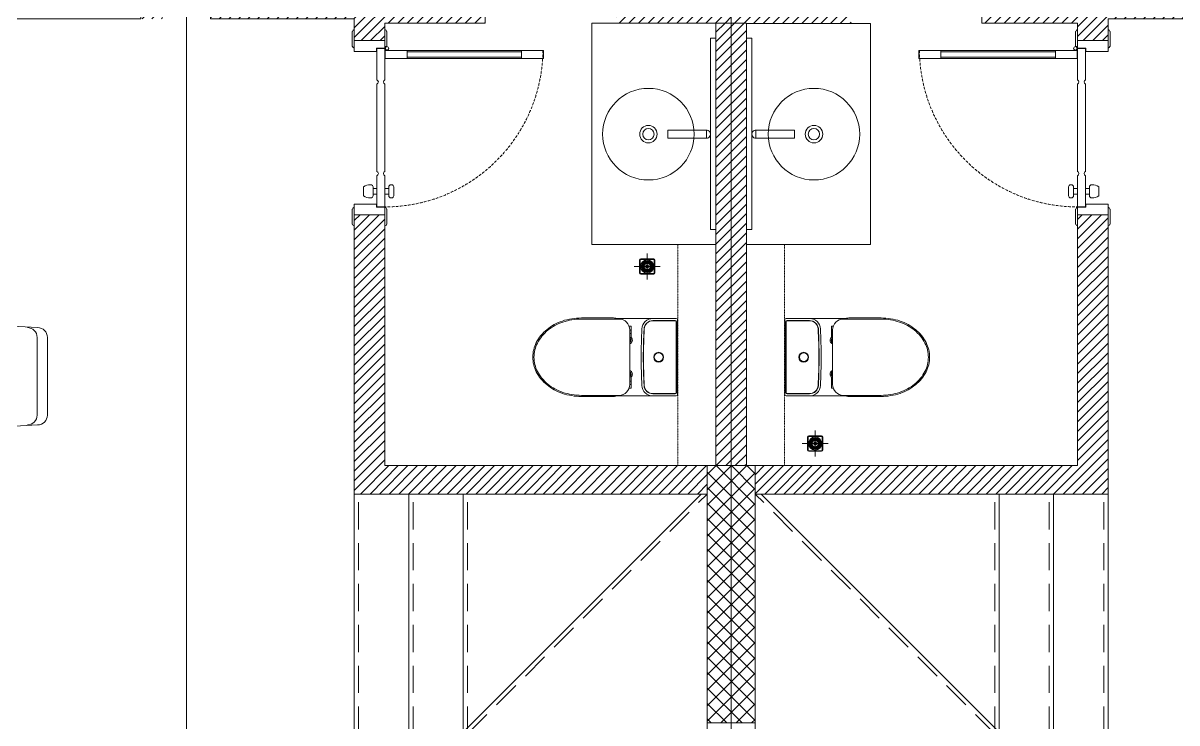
# Model space of a CAD drawing. Header units: millimetres. Extents: x 0 to 71617, y -15450 to 30894.
# Drawn here: x 25256 to 30553, y 23807 to 27017 of the extents above; entities that cross this region are included whole.
import ezdxf

# ---------------------------------------------------------------- set-up
doc = ezdxf.new("R2010")
doc.units = ezdxf.units.MM
for name, pattern in [('CENTER2', [1.125, 0.75, -0.125, 0.125, -0.125]), ('DASHED2', [0.375, 0.25, -0.125]), ('HIDDEN', [0.375, 0.25, -0.125]), ('HIDDEN2', [0.1875, 0.125, -0.0625])]:
    doc.linetypes.add(name, pattern=pattern)
for name, color, linetype, lineweight in [('axis', 40, 'CENTER2', 5), ('Brick Wall', 33, 'Continuous', 15), ('DIM2', 4, 'Continuous', 5), ('DOOR', 4, 'Continuous', 5), ('Floor Hatch', 149, 'Continuous', 5), ('Furniture', 36, 'Continuous', 5), ('Hatch', 8, 'Continuous', 5), ('LINE-DETAIL-SAKURA', 2, 'Continuous', 30), ('Sanitary', 141, 'Continuous', 5), ('Stairs', 7, 'Continuous', 15), ('Wall Brick', 5, 'Continuous', 15), ('Window', 133, 'Continuous', 5)]:
    doc.layers.add(name, color=color, linetype=linetype, lineweight=lineweight)
for name, color, linetype in [('FLOORTILE', 20, 'Continuous'), ('STAIR-097', 97, 'Continuous'), ('Wall', 7, 'Continuous'), ('WINDOW-PLAN-SWING', 8, 'Continuous')]:
    doc.layers.add(name, color=color, linetype=linetype)
pattern_1 = [(45, (-2110, -10510), (-22.097087, 22.097087), [])]

# ---------------------------------------------------------------- blocks, each defined once
blk = doc.blocks.new('A$C69C17493')
at = {"layer": 'Stairs', "ltscale": 0.001}
for points in [[(1.6, 0), (0, 0), (0, -2.35)], [(1.1283, -1.1), (0.0283, 0)], [(1.12, -1.1), (1.12, 0)], [(1.37, -1.1), (1.37, 0)], [(1.62, -1.1), (1.62, 0)], [(1.1, -1.08), (0, -1.08)], [(1.1, -2.1), (1.1, -1.1), (1.6, -1.1)], [(1.1, -1.33), (0, -1.33)], [(1.1, -1.58), (0, -1.58)], [(1.1, -1.83), (0, -1.83)], [(1.1, -2.08), (0, -2.08)]]:
    blk.add_lwpolyline(points, dxfattribs=at)
at = {"layer": 'Stairs', "linetype": 'HIDDEN2'}
for points in [[(1.1, -1.1), (0, 0)], [(1.1, -1.1), (1.1, 0)], [(1.35, -1.1), (1.35, 0)], [(1.6, -1.1), (1.6, 0)], [(1.1, -1.1), (0, -1.1)], [(1.1, -1.35), (0, -1.35)], [(1.1, -1.6), (0, -1.6)], [(1.1, -1.85), (0, -1.85)], [(1.1, -2.1), (0, -2.1)]]:
    blk.add_lwpolyline(points, dxfattribs=at)
at = {"layer": 'Stairs'}
for points in [[(1.6, 0), (1.62, 0)], [(1.6, -1.1), (1.62, -1.1)], [(1.1, -2.1), (0, -2.35)], [(1.1, -2.24), (0, -2.49)]]:
    blk.add_lwpolyline(points, dxfattribs=at)
at = {"layer": 'Stairs', "linetype": 'HIDDEN'}
for points in [[(2.35, -3.1), (1.1, -3.1), (1.1, -2.24)], [(1.1, -2.35), (0.616, -2.35)], [(0, -2.49), (0, -4.1), (2.35, -4.1)], [(1.1, -2.58), (0, -2.58)], [(1.1, -2.6), (0, -2.6)], [(1.1, -2.83), (0, -2.83)], [(1.1, -2.85), (0, -2.85)], [(1.1, -3.0731), (0, -4.0631)], [(1.1, -3.08), (0, -3.08)], [(1.1, -3.1), (0, -3.1)], [(1.1, -3.1), (0, -4.1)], [(1.08, -3.1), (1.08, -4.1)], [(1.1, -3.1), (1.1, -4.1)], [(1.33, -3.1), (1.33, -4.1)], [(1.35, -3.1), (1.35, -4.1)], [(1.58, -3.1), (1.58, -4.1)], [(1.6, -3.1), (1.6, -4.1)], [(1.83, -3.1), (1.83, -4.1)], [(1.85, -3.1), (1.85, -4.1)], [(2.08, -3.1), (2.08, -4.1)], [(2.1, -3.1), (2.1, -4.1)], [(2.33, -3.1), (2.33, -4.1)], [(2.35, -3.1), (2.35, -4.1)]]:
    blk.add_lwpolyline(points, dxfattribs=at)
at = {"layer": 'Stairs', "linetype": 'HIDDEN', "ltscale": 1000}
blk.add_lwpolyline([(1.1, -2.33), (0.704, -2.33)], dxfattribs=at)
blk = doc.blocks.new('GRIDLINE-GF')
at = {"layer": 'axis'}
for p, q in [((2800, -6362.2, -0.1), (2800, 12546.8)), ((5300, -6362.2, -0.1), (5300, 12546.8))]:
    blk.add_line(p, q, dxfattribs=at)
blk = doc.blocks.new('WD1')
at = {"layer": 'DOOR', "lineweight": -2, "ltscale": 50}
for points in [[(35, 140), (-50, 140, -0.414201), (-42, 148), (-42, 150), (27, 150), (27, 148, -0.414176)], [(850, 140), (765, 140, -0.414201), (773, 148), (773, 150), (842, 150), (842, 148, -0.414176)], [(671.3, 97.1), (711.7, 97.1, -0.185244), (721.7, 67.1), (721.7, 64.2, -0.414214), (711.7, 54.2), (671.3, 54.2, -0.414214), (661.3, 64.2), (661.3, 67.1, -0.185244)], [(671.3, 97.1), (711.7, 97.1, -0.185244), (721.7, 67.1), (721.7, 64.2, -0.414214), (711.7, 54.2), (671.3, 54.2, -0.414214), (661.3, 64.2), (661.3, 67.1, -0.185244)], [(27, 0), (-50, 0, 0.414201), (-42, -8), (-42, -10), (27, -10)], [(34.7, -2.1, 0.066611), (35, 0), (27, 0), (27, 0), (27, 0), (27, -8, 0.040249), (28.3, -7.9, -0.293982)], [(37, 36), (86, 36), (180, 36, 0.633815), (200, 36), (600, 36, 0.633815), (620, 36), (763, 36), (763, 0), (758, 0), (620, 0, 0.633815), (600, 0), (200, 0, 0.633815), (180, 0), (37, 0)], [(850, 0), (765, 0, 0.414201), (773, -8), (773, -10), (842, -10), (842, -8, 0.414176)], [(671.3, -41.1), (711.7, -41.1, 0.414214), (721.7, -31.1), (721.7, -28.2, 0.414214), (711.7, -18.2), (671.3, -18.2, 0.414214), (661.3, -28.2), (661.3, -31.1, 0.414214)], [(671.3, -41.1), (711.7, -41.1, 0.414214), (721.7, -31.1), (721.7, -28.2, 0.414214), (711.7, -18.2), (671.3, -18.2, 0.414214), (661.3, -28.2), (661.3, -31.1, 0.414214)]]:
    blk.add_lwpolyline(points, format="xyb", close=True, dxfattribs=at)
for points in [[(35, 0), (0, 0), (0, 140), (50, 140), (50, 38), (35, 38), (35, 0)], [(765, 0), (800, 0), (800, 140), (750, 140), (750, 38), (765, 38), (765, 0)], [(678.8, 36), (678.8, 54.2)], [(678.8, 36), (678.8, 54.2)], [(704.2, 36), (704.2, 54.2)], [(678.8, 0), (678.8, -18.2)], [(704.2, 0), (704.2, -18.2)], [(704.2, 0), (704.2, -18.2)]]:
    blk.add_lwpolyline(points, dxfattribs=at)
for points in [[(82, -102), (46, -102), (46, -2), (82, -2)], [(82, -628), (82, -102), (46, -102), (46, -628)], [(76.8, -628), (76.8, -102), (51.2, -102), (51.2, -628)], [(82, -628), (46, -628), (46, -728), (82, -728)]]:
    blk.add_lwpolyline(points, close=True, dxfattribs=at)
blk.add_circle((36, -10), 8, dxfattribs=at)
at = {"layer": 'DOOR', "linetype": 'DASHED2', "lineweight": -2, "ltscale": 50}
blk.add_arc((37, 0), 726, 270.7103, 0, dxfattribs=at)
blk = doc.blocks.new('nhyuhgf')
at = {"layer": 'Brick Wall'}
blk.add_lwpolyline([(0, 0.22), (-3.5, 0.22), (-3.5, 0.1), (0, 0.1)], close=True, dxfattribs=at)
at = {"layer": 'Wall'}
for points in [[(-3.6, 0.27), (-3.5, 0.27), (-3.5, 0.22), (-3.6, 0.22)], [(0, 0.27), (0.1, 0.27), (0.1, 0.22), (0, 0.22)]]:
    blk.add_lwpolyline(points, close=True, dxfattribs=at)
blk.add_lwpolyline([(0, 0.27), (-3.5, 0.27)], dxfattribs=at)
at = {"layer": 'Window'}
for points in [[(0, 0.22), (-3.5, 0.22), (-3.5, 0.12), (0, 0.12)], [(-3.45, 0.22), (-3.5, 0.22), (-3.5, 0.12), (-3.45, 0.12)], [(-0.05, 0.22), (0, 0.22), (0, 0.12), (-0.05, 0.12)], [(-2.59, 0.2), (-3.41, 0.2), (-3.41, 0.19), (-2.59, 0.19)], [(-0.91, 0.2), (-0.09, 0.2), (-0.09, 0.19), (-0.91, 0.19)], [(-1.79, 0.15), (-2.56, 0.15), (-2.56, 0.14), (-1.79, 0.14)], [(-1.71, 0.15), (-0.94, 0.15), (-0.94, 0.14), (-1.71, 0.14)]]:
    blk.add_lwpolyline(points, close=True, dxfattribs=at)
for points in [[(-3.4, 0.2), (-3.4, 0.22), (-3.45, 0.22), (-3.45, 0.17), (-3.4, 0.17), (-3.4, 0.19)], [(-2.6, 0.2), (-2.6, 0.22), (-3.4, 0.22), (-3.4, 0.2)], [(-2.6, 0.2), (-2.6, 0.22), (-2.55, 0.22), (-2.55, 0.17), (-2.6, 0.17), (-2.6, 0.19)], [(-0.9, 0.2), (-0.9, 0.22), (-0.95, 0.22), (-0.95, 0.17), (-0.9, 0.17), (-0.9, 0.19)], [(-0.9, 0.2), (-0.9, 0.22), (-0.1, 0.22), (-0.1, 0.2)], [(-0.1, 0.2), (-0.1, 0.22), (-0.05, 0.22), (-0.05, 0.17), (-0.1, 0.17), (-0.1, 0.19)], [(-3.4, 0.19), (-3.4, 0.17), (-2.6, 0.17), (-2.6, 0.19)], [(-2.55, 0.14), (-2.55, 0.12), (-2.6, 0.12), (-2.6, 0.17), (-2.55, 0.17), (-2.55, 0.15)], [(-2.55, 0.15), (-2.55, 0.17), (-1.8, 0.17), (-1.8, 0.15)], [(-1.8, 0.15), (-1.8, 0.17), (-1.75, 0.17), (-1.75, 0.12), (-1.8, 0.12), (-1.8, 0.14)], [(-1.7, 0.14), (-1.7, 0.12), (-1.75, 0.12), (-1.75, 0.17), (-1.7, 0.17), (-1.7, 0.15)], [(-1.7, 0.15), (-1.7, 0.17), (-0.95, 0.17), (-0.95, 0.15)], [(-0.95, 0.15), (-0.95, 0.17), (-0.9, 0.17), (-0.9, 0.12), (-0.95, 0.12), (-0.95, 0.14)], [(-0.1, 0.19), (-0.1, 0.17), (-0.9, 0.17), (-0.9, 0.19)], [(-1.8, 0.14), (-1.8, 0.12), (-2.55, 0.12), (-2.55, 0.14)], [(-0.95, 0.14), (-0.95, 0.12), (-1.7, 0.12), (-1.7, 0.14)]]:
    blk.add_lwpolyline(points, dxfattribs=at)
at = {"layer": 'WINDOW-PLAN-SWING', "lineweight": 9}
for points in [[(-2.0892, 0.0549), (-2.4892, 0.0549), (-2.4184, -0.0158)], [(-1.4108, 0.0549), (-1.0108, 0.0549), (-1.0816, -0.0158)]]:
    blk.add_lwpolyline(points, dxfattribs=at)
blk = doc.blocks.new('blk-C17027-TOP')
at = {"layer": 'Sanitary'}
for p, q in [((-0.1724, 0), (0, 0)), ((0.1724, 0), (0, 0)), ((-0.1774, -0.1127), (-0.1774, -0.005)), ((-0.1679, -0.1127), (-0.1679, -0.0095)), ((-0.1668, -0.1127), (-0.1668, -0.01)), ((-0.1629, -0.0045), (0, -0.0045)), ((0, -0.005), (-0.1618, -0.005)), ((-0.105, -0.0014), (-0.11, -0.005)), ((0, -0.0014), (-0.105, -0.0014)), ((-0.105, -0.0014), (-0.1014, -0.005)), ((0, -0.0014), (0.105, -0.0014)), ((0.1629, -0.0045), (0, -0.0045)), ((0, -0.005), (0.1618, -0.005)), ((0.105, -0.0014), (0.1014, -0.005)), ((0.105, -0.0014), (0.11, -0.005)), ((0.1668, -0.1127), (0.1668, -0.01)), ((0.1679, -0.1127), (0.1679, -0.0095)), ((0.1774, -0.1127), (0.1774, -0.005)), ((-0.1774, -0.278), (-0.1774, -0.1056)), ((0.1774, -0.278), (0.1774, -0.1056)), ((-0.142, -0.2132), (-0.142, -0.2211)), ((-0.125, -0.2127), (-0.1415, -0.2127)), ((-0.125, -0.2182), (0, -0.2182)), ((-0.1245, -0.2132), (-0.1245, -0.2182)), ((-0.107, -0.2127), (-0.124, -0.2127)), ((-0.1093, -0.2137), (-0.1093, -0.2182)), ((-0.0915, -0.2127), (-0.1083, -0.2127)), ((-0.0905, -0.2137), (-0.0905, -0.2182)), ((0.125, -0.2182), (0, -0.2182)), ((0.0905, -0.2137), (0.0905, -0.2182)), ((0.0915, -0.2127), (0.1083, -0.2127)), ((0.107, -0.2127), (0.124, -0.2127)), ((0.1093, -0.2137), (0.1093, -0.2182)), ((0.1245, -0.2132), (0.1245, -0.2182)), ((0.125, -0.2127), (0.1415, -0.2127)), ((0.142, -0.2132), (0.142, -0.2211)), ((-0.18, -0.4407), (-0.18, -0.2937)), ((-0.175, -0.2682), (-0.175, -0.4407)), ((0.175, -0.2682), (0.175, -0.4407)), ((0.18, -0.4407), (0.18, -0.2937))]:
    blk.add_line(p, q, dxfattribs=at)
for points in [[(-0.18, -0.4407, 0.08084), (-0.1658, -0.5281, 0.089347), (-0.1273, -0.5984, 0.104774), (-0.0668, -0.6476, 0.119089), (0, -0.6637, 0.119089)], [(-0.175, -0.4407, 0.08062), (-0.1612, -0.5259, 0.089209), (-0.1237, -0.5945, 0.104834), (-0.065, -0.6424, 0.11939), (0, -0.6582, 0.11939)], [(0, -0.6637, 0.119089), (0.0668, -0.6476, 0.104774), (0.1273, -0.5984, 0.089347), (0.1658, -0.5281, 0.08084), (0.18, -0.4407, 0.08084)], [(0.175, -0.4407, -0.08062), (0.1612, -0.5259, -0.089209), (0.1237, -0.5945, -0.104834), (0.065, -0.6424, -0.11939), (0, -0.6582, -0.11939)]]:
    blk.add_lwpolyline(points, format="xyb", dxfattribs=at)
for radius in [0.0225, 0.02]:
    blk.add_circle((0, -0.0859), radius, dxfattribs=at)
for centre, radius, start, end in [((-0.1724, -0.005), 0.005, 90, 180), ((0.1724, -0.005), 0.005, 0, 90), ((-0.1629, -0.0095), 0.005, 90, 180), ((-0.1618, -0.01), 0.005, 90, 180), ((0.1618, -0.01), 0.005, 0, 90), ((0.1629, -0.0095), 0.005, 0, 90), ((-0.1274, -0.1127), 0.05, 180, 267.0181), ((-0.1274, -0.1127), 0.0405, 180, 267.0181), ((-0.1274, -0.1127), 0.0394, 180, 267.0181), ((0, 2.334), 2.4905, 267.0181, 270), ((0, 2.334), 2.4894, 267.0181, 270), ((0, 2.334), 2.4894, 270, 272.9819), ((0, 2.334), 2.4905, 270, 272.9819), ((0.1274, -0.1127), 0.0394, 272.9819, 0), ((0.1274, -0.1127), 0.0405, 272.9819, 0), ((0.1274, -0.1127), 0.05, 272.9819, 0), ((0, 2.334), 2.5, 267.0181, 270), ((-0.0945, -0.2027), 0.01, 270, 308.9424), ((-0.0775, -0.2237), 0.017, 19.0945, 128.9424), ((0, 2.334), 2.5, 270, 272.9819), ((0.0775, -0.2237), 0.017, 51.0576, 160.9055), ((0.0945, -0.2027), 0.01, 231.0576, 270), ((-0.125, -0.2682), 0.05, 90, 180), ((-0.1415, -0.2132), 0.0005, 89.9996, 180), ((-0.125, -0.2132), 0.0005, 0, 89.9996), ((-0.124, -0.2132), 0.0005, 90.0019, 180), ((-0.1083, -0.2137), 0.001, 90, 180), ((-0.0915, -0.2137), 0.001, 0, 90), ((-0.0775, -0.2237), 0.0113, 29.4812, 150.5188), ((-0.0775, -0.2237), 0.01, 33.7876, 146.2124), ((0.0775, -0.2237), 0.0113, 29.4812, 150.5188), ((0.0775, -0.2237), 0.01, 33.7876, 146.2124), ((0.0915, -0.2137), 0.001, 90, 180), ((0.1083, -0.2137), 0.001, 0, 90), ((0.124, -0.2132), 0.0005, 0, 89.9981), ((0.125, -0.2132), 0.0005, 90.0004, 180), ((0.125, -0.2682), 0.05, 0, 90), ((0.1415, -0.2132), 0.0005, 0, 90.0004), ((-0.13, -0.2937), 0.05, 154.1581, 180), ((0.13, -0.2937), 0.05, 0, 26.1649)]:
    blk.add_arc(centre, radius, start, end, dxfattribs=at)
blk = doc.blocks.new('420x420x147')
at = {"layer": 'Sanitary'}
blk.add_lwpolyline([(34931.6, 70486.9), (35108.7, 70486.9), (35108.7, 70449), (34931.6, 70449)], close=True, dxfattribs=at)
for radius in [210, 40, 26]:
    blk.add_circle((35198.5, 70468), radius, dxfattribs=at)
blk.add_arc((34932.7, 70468), 19, 86.6445, 270, dxfattribs=at)
blk = doc.blocks.new('FLOOR DRAIN CT640A')
at = {"layer": 'Sanitary', "ltscale": 20}
for p, q in [((0, -75), (0, 75)), ((-75, 0), (75, 0))]:
    blk.add_line(p, q, dxfattribs=at)
at = {"layer": 'Sanitary'}
for points in [[(37.2, -44), (-37.2, -44, -0.407669), (-44, -37.2), (-44, 37.2, -0.407669), (-37.2, 44), (37.2, 44, -0.407669), (44, 37.2), (44, -37.2, -0.407669)], [(37.1, -41), (-37.1, -41, -0.405526), (-41, -37.1), (-41, 37.1, -0.405526), (-37.1, 41), (37.1, 41, -0.405526), (41, 37.1), (41, -37.1, -0.405526)], [(-2.5, 32.9, 0.370483), (-32.9, 2.5, 0.621156), (-29.9, 2.5, -0.36617), (-2.5, 29.9, 0.587684)], [(2.5, 32.9, -0.370483), (32.9, 2.5, -0.621156), (29.9, 2.5, 0.36617), (2.5, 29.9, -0.587684)], [(-2.5, -32.9, -0.370483), (-32.9, -2.5, -0.621156), (-29.9, -2.5, 0.36617), (-2.5, -29.9, -0.587684)], [(2.5, -32.9, 0.370483), (32.9, -2.5, 0.621156), (29.9, -2.5, -0.36617), (2.5, -29.9, 0.587684)]]:
    blk.add_lwpolyline(points, format="xyb", close=True, dxfattribs=at)
for points in [[(-2.5, 26.9, 0.360911), (-26.9, 2.5, 0.596037), (-23.9, 2.5, -0.354355), (-2.5, 23.9, 0.587684), (-2.5, 26.9)], [(-2.5, 20.9, 0.345954), (-20.9, 2.5, 0.593037), (-17.8, 2.5, -0.334797), (-2.5, 17.8, 0.587684), (-2.5, 20.8)], [(2.5, 26.9, -0.360911), (26.9, 2.5, -0.596037), (23.9, 2.5, 0.354355), (2.5, 23.9, -0.587684), (2.5, 26.9)], [(2.5, 20.9, -0.345954), (20.9, 2.5, -0.593037), (17.8, 2.5, 0.334797), (2.5, 17.8, -0.587684), (2.5, 20.8)], [(-2.5, -26.9, -0.360911), (-26.9, -2.5, -0.596037), (-23.9, -2.5, 0.354355), (-2.5, -23.9, -0.587684), (-2.5, -26.9)], [(-2.5, -20.9, -0.345954), (-20.9, -2.5, -0.593037), (-17.8, -2.5, 0.334797), (-2.5, -17.8, -0.587684), (-2.5, -20.8)], [(2.5, -26.9, 0.360911), (26.9, -2.5, 0.596037), (23.9, -2.5, -0.354355), (2.5, -23.9, 0.587684), (2.5, -26.9)], [(2.5, -20.9, 0.345954), (20.9, -2.5, 0.593037), (17.8, -2.5, -0.334797), (2.5, -17.8, 0.587684), (2.5, -20.8)]]:
    blk.add_lwpolyline(points, format="xyb", dxfattribs=at)
for centre, radius in [((0, 0), 38), ((-6.9, 0), 2.5), ((-3.4, 5.5), 2.5), ((3.4, 5.5), 2.5), ((6.9, 0), 2.5), ((-3.4, -5.5), 2.5), ((3.4, -5.5), 2.5)]:
    blk.add_circle(centre, radius, dxfattribs=at)
for centre, start, end in [((-38, 0), 271.88507, 88.11493), ((38, 0), 91.88507, 268.11493)]:
    blk.add_arc(centre, 2.5, start, end, dxfattribs=at)
blk = doc.blocks.new('2D WALL G.F')
at = {"layer": 'Hatch'}
h = blk.add_hatch(dxfattribs=at)
h.set_pattern_fill('LINE', color=256, scale=250, angle=45, style=0)
h.set_pattern_definition(pattern_1)
h.paths.add_polyline_path([(109.8, 410), (550, 410), (550, 110), (440, 110), (440, 300), (109.8, 300)])
h.paths.add_polyline_path([(-9.9, 3390), (109.8, 3390), (109.8, 110), (-9.9, 110)])
h.paths.add_polyline_path([(2690, -2890), (2810, -2890), (2810, -110), (2690, -110)])
h.paths.add_polyline_path([(6670, -3490), (6670, -3390), (6790, -3390), (6790, -3490)])
h.paths.add_polyline_path([(7940, -3490), (8060, -3490), (8060, -3110), (7940, -3110)])
h.paths.add_polyline_path([(6270, -10), (6670, -10), (6670, -2590), (6790, -2590), (6790, 110), (6270, 110)])
h.paths.add_polyline_path([(7890, 1210), (6270, 1210), (6270, 2490), (6410, 2490), (6410, 1340), (7890, 1340)])
h.paths.add_polyline_path([(5610, 3390), (6270, 3390), (6270, 3290), (6410, 3290), (6410, 3370), (6870, 3370), (6870, 3510), (5610, 3510)])
h.paths.add_polyline_path([(7470, 3370), (7470, 3510), (8000, 3510), (8000, 3370), (7930, 3370), (7930, 3370)])
h.paths.add_polyline_path([(5290, 3390), (5390, 3390), (5390, 3510), (5290, 3510)])
h.paths.add_polyline_path([(110, 3390), (1790, 3390), (1790, 3510), (110, 3510)])
h = blk.add_hatch(dxfattribs=at)
h.set_pattern_fill('LINE', color=256, scale=250, angle=45, style=0)
h.set_pattern_definition(pattern_1)
h.paths.add_polyline_path([(9150, 3370), (9590, 3370), (9590, 3290), (9730, 3290), (9730, 3390), (10390, 3390), (10390, 3510), (9150, 3510)])
h.paths.add_polyline_path([(8070, 3370), (8070, 3370), (8000, 3370), (8000, 3510), (8550, 3510), (8550, 3370)])
h.paths.add_polyline_path([(8110, 1210), (9730, 1210), (9730, 2490), (9590, 2490), (9590, 1340), (8110, 1340)])
h.paths.add_polyline_path([(9210.2, -2590), (9210, 110), (9730, 110), (9730, -10), (9330, -10), (9330, -2590)])
h.paths.add_polyline_path([(9210, -3490), (9210, -3390), (9330, -3390), (9330, -3490)])
h.paths.add_polyline_path([(10610, 3510), (10710, 3510), (10710, 3390), (10610, 3390)])
h.paths.add_polyline_path([(14210, 3390), (15890, 3390), (15890, 3510), (14210, 3510)])
h.paths.add_polyline_path([(16060, 3390), (15940, 3390), (15940, 110), (16060, 110)])
h.paths.add_polyline_path([(15560, 110), (15560, 300), (15940, 300), (15940, 410), (15450, 410), (15450, 110)])
h.paths.add_polyline_path([(13190, -110), (13310, -110), (13310, -2890), (13190, -2890)])
h = blk.add_hatch(dxfattribs=at)
h.set_pattern_fill('LINE', color=256, scale=250, angle=45, style=0)
h.set_pattern_definition(pattern_1)
h.paths.add_polyline_path([(7930, 3370), (8070, 3370), (8070, 1340), (7930, 1340)])
h.paths.add_polyline_path([(7940, -3710), (8060, -3710), (8060, -5790), (7940, -5790)])
h.paths.add_polyline_path([(7940, -6610), (8060, -6610), (8060, -10300), (7940, -10300)])
h = blk.add_hatch(dxfattribs=at)
h.set_pattern_fill('NET', color=256, scale=400, angle=135, style=0)
h.set_pattern_definition([(135, (-2110, -10510), (-35.35534, -35.35534), []), (225, (-2110, -10510), (35.35534, -35.35534), [])])
h.paths.add_polyline_path([(7890, -2890), (8110, -2890), (8110, -160), (7890, -160)])
h.paths.add_polyline_path([(7890, 1340), (8110, 1340), (8110, 160), (7890, 160)])
at = {"layer": 'Furniture', "ltscale": 100}
for points in [[(7930, 2355), (7360, 2355), (7360, 3370), (7930, 3370)], [(8070, 2355), (8640, 2355), (8640, 3368), (8070, 3368)], [(7905, 2422.5), (7905, 3300.5), (7930, 3300.5), (7930, 2422.5)], [(8095, 2422.5), (8095, 3300.5), (8070, 3300.5), (8070, 2422.5)]]:
    blk.add_lwpolyline(points, close=True, dxfattribs=at)
at = {"layer": 'Furniture', "linetype": 'HIDDEN2'}
for points in [[(7930, 2355), (7755, 2355), (7755, 1340), (7930, 1340)], [(8070, 2355), (8245, 2355), (8245, 1340), (8070, 1340)]]:
    blk.add_lwpolyline(points, close=True, dxfattribs=at)
at = {"layer": 'Hatch', "color": 3, "linetype": 'HIDDEN', "elevation": 7.9}
for points in [[(-2000, -10500), (8000, -10500), (8000, 5500), (-2000, 5500)], [(16000, -10500), (8000, -10500), (8000, 5500), (16000, 5500)]]:
    blk.add_lwpolyline(points, close=True, dxfattribs=at)
at = {"layer": 'Wall Brick'}
for points in [[(5610, 3390), (6270, 3390), (6270, 3290), (6410, 3290), (6410, 3370), (6870, 3370), (6870, 3510), (5610, 3510)], [(9150, 3370), (9590, 3370), (9590, 3290), (9730, 3290), (9730, 3390), (10390, 3390), (10390, 3510), (9150, 3510)], [(7930, 3370), (8070, 3370), (8070, 1340), (7930, 1340)], [(7890, 1210), (6270, 1210), (6270, 2490), (6410, 2490), (6410, 1340), (7890, 1340)], [(8110, 1210), (9730, 1210), (9730, 2490), (9590, 2490), (9590, 1340), (8110, 1340)], [(7890, 1340), (8110, 1340), (8110, 160), (7890, 160)]]:
    blk.add_lwpolyline(points, close=True, dxfattribs=at)
at = {"layer": 'DOOR', "ltscale": 100, "xscale": -1, "rotation": 90}
blk.add_blockref('WD1', (6410, 3290), dxfattribs=at)
at = {"layer": 'DOOR', "rotation": 270}
blk.add_blockref('WD1', (9590, 3290), dxfattribs=at)
at = {"layer": 'Floor Hatch', "ltscale": 100, "xscale": -1}
blk.add_blockref('420x420x147', (42818.5, -67607.4), dxfattribs=at)
at = {"layer": 'Floor Hatch', "ltscale": 100}
blk.add_blockref('420x420x147', (-26818.5, -67607.4), dxfattribs=at)
at = {"layer": 'Floor Hatch', "ltscale": 100, "yscale": 1000, "zscale": 1000}
for p, xscale, rotation in [((7753, 1837.5), -1000, 270), ((8247, 1837.5), 1000, 90)]:
    blk.add_blockref('blk-C17027-TOP', p, dxfattribs=dict(at, xscale=xscale, rotation=rotation))
at = {"layer": 'FLOORTILE', "color": 42, "xscale": -0.7969783420740976, "yscale": 0.7969783420740976, "zscale": 0.7969783420740976}
blk.add_blockref('FLOOR DRAIN CT640A', (7614.5, 2253.7), dxfattribs=at)
at = {"layer": 'FLOORTILE', "color": 42, "xscale": -0.7969783420740976, "yscale": 0.7969783420740976, "zscale": 0.7969783420740976, "rotation": 180}
blk.add_blockref('FLOOR DRAIN CT640A', (8385.5, 1441.3), dxfattribs=at)
at = {"layer": 'Window', "color": 6, "extrusion": (0, 0, -1), "xscale": 1000, "yscale": 1000, "zscale": -1000}
blk.add_blockref('nhyuhgf', (-1790, 3290, 0), dxfattribs=at)
blk = doc.blocks.new('table 2000x800')
at = {"color": 0}
for p, q in [((-786.7, -211.9), (-786.7, -568.9)), ((-739.9, -211.9), (-739.9, -568.9)), ((739.9, -211.9), (739.9, -568.9)), ((786.7, -211.9), (786.7, -568.9)), ((-786.7, -818.3), (-786.7, -1175.3)), ((-739.9, -818.3), (-739.9, -1175.3)), ((739.9, -818.3), (739.9, -1175.3)), ((786.7, -818.3), (786.7, -1175.3)), ((-786.7, -1781.7), (-786.7, -1424.7)), ((-739.9, -1781.7), (-739.9, -1424.7)), ((739.9, -1781.7), (739.9, -1424.7)), ((786.7, -1781.7), (786.7, -1424.7))]:
    blk.add_line(p, q, dxfattribs=at)
for points in [[(-400, 0), (-400, -2000), (400, -2000), (400, 0), (-400, 0)], [(-426.3, -149.8), (-742, -167.3)], [(426.3, -149.8), (742, -167.3)], [(-742, -613.6), (-426.3, -631.1)], [(742, -613.6), (426.3, -631.1)], [(-426.3, -756.1), (-742, -773.7)], [(426.3, -756.1), (742, -773.7)], [(-742, -1219.9), (-426.3, -1237.5)], [(742, -1219.9), (426.3, -1237.5)], [(-742, -1380.1), (-426.3, -1362.5)], [(742, -1380.1), (426.3, -1362.5)], [(-426.3, -1843.9), (-742, -1826.3)], [(426.3, -1843.9), (742, -1826.3)]]:
    blk.add_lwpolyline(points, dxfattribs=at)
for points in [[(-426.3, -631.1), (-340.4, -635.9, 0.414214), (-295.8, -591.2), (-295.8, -189.6, 0.414214), (-340.4, -145), (-426.3, -149.8)], [(426.3, -631.1), (340.4, -635.9, -0.414214), (295.8, -591.2), (295.8, -189.6, -0.414214), (340.4, -145), (426.3, -149.8)], [(-426.3, -1237.5), (-340.4, -1242.2, 0.414214), (-295.8, -1197.6), (-295.8, -796, 0.414214), (-340.4, -751.4), (-426.3, -756.1)], [(426.3, -1237.5), (340.4, -1242.2, -0.414214), (295.8, -1197.6), (295.8, -796, -0.414214), (340.4, -751.4), (426.3, -756.1)], [(-426.3, -1362.5), (-340.4, -1357.8, -0.414214), (-295.8, -1402.4), (-295.8, -1804, -0.414214), (-340.4, -1848.6), (-426.3, -1843.9)], [(426.3, -1362.5), (340.4, -1357.8, 0.414214), (295.8, -1402.4), (295.8, -1804, 0.414214), (340.4, -1848.6), (426.3, -1843.9)]]:
    blk.add_lwpolyline(points, format="xyb", dxfattribs=at)
for centre, start, end in [((-742, -211.9), 90, 180), ((-695.3, -211.9), 90, 180), ((695.3, -211.9), 0, 90), ((742, -211.9), 0, 90), ((-742, -568.9), 180, 270), ((-695.3, -568.9), 180, 270), ((695.3, -568.9), 270, 0), ((742, -568.9), 270, 0), ((-742, -818.3), 90, 180), ((-695.3, -818.3), 90, 180), ((695.3, -818.3), 0, 90), ((742, -818.3), 0, 90), ((-742, -1175.3), 180, 270), ((-695.3, -1175.3), 180, 270), ((695.3, -1175.3), 270, 0), ((742, -1175.3), 270, 0), ((-742, -1424.7), 90, 180), ((-695.3, -1424.7), 90, 180), ((695.3, -1424.7), 0, 90), ((742, -1424.7), 0, 90), ((-742, -1781.7), 180, 270), ((-695.3, -1781.7), 180, 270), ((695.3, -1781.7), 270, 0), ((742, -1781.7), 270, 0)]:
    blk.add_arc(centre, 44.6, start, end, dxfattribs=at)
blk = doc.blocks.new('A$C6DA40E50')
at = {"color": 0}
for p, q in [((-0.1785, 1.3909), (0.1785, 1.3909)), ((-0.1785, 1.3441), (0.1785, 1.3441)), ((-0.1785, -1.3441), (0.1785, -1.3441)), ((-0.1785, -1.3909), (0.1785, -1.3909))]:
    blk.add_line(p, q, dxfattribs=at)
for points in [[(-0.2407, 1.0305), (-0.2231, 1.3463)], [(0.2231, 1.3463), (0.2407, 1.0305)], [(-0.2407, -1.0305), (-0.2231, -1.3463)], [(0.2231, -1.3463), (0.2407, -1.0305)]]:
    blk.add_lwpolyline(points, dxfattribs=at)
for points in [[(0.2407, 1.0305), (0.2454, 0.9446, -0.414214), (0.2008, 0.9), (-0.2008, 0.9, -0.414214), (-0.2454, 0.9446), (-0.2407, 1.0305)], [(0.2407, -1.0305), (0.2454, -0.9446, 0.414214), (0.2008, -0.9), (-0.2008, -0.9, 0.414214), (-0.2454, -0.9446), (-0.2407, -1.0305)]]:
    blk.add_lwpolyline(points, format="xyb", dxfattribs=at)
for centre, start, end in [((-0.1785, 1.3463), 90, 180), ((0.1785, 1.3463), 0, 90), ((-0.1785, 1.2995), 90, 180), ((0.1785, 1.2995), 0, 90), ((-0.1785, -1.2995), 180, 270), ((0.1785, -1.2995), 270, 0), ((-0.1785, -1.3463), 180, 270), ((0.1785, -1.3463), 270, 0)]:
    blk.add_arc(centre, 0.0446, start, end, dxfattribs=at)
at = {"color": 0, "xscale": 0.001, "yscale": 0.001, "zscale": 0.001}
blk.add_blockref('table 2000x800', (0, 1), dxfattribs=at)
blk = doc.blocks.new('FURNITURE-GF')
at = {"layer": 'Furniture', "xscale": 1000, "yscale": 1000, "zscale": 1000, "rotation": 90.00000000000007}
blk.add_blockref('A$C6DA40E50', (770, 4750), dxfattribs=at)
blk = doc.blocks.new('FENCE1')
at = {"layer": 'Hatch', "color": 3}
for points in [[(0, -100), (10000, -100), (10000, 15900), (0, 15900)], [(18000, -100), (10000, -100), (10000, 15900), (18000, 15900)]]:
    blk.add_lwpolyline(points, close=True, dxfattribs=at)

msp = doc.modelspace()

# ---------------------------------------------------------------- block references
at = {"layer": 'DIM2'}
msp.add_blockref('GRIDLINE-GF', (23206.5, 17146.7, 0), dxfattribs=at)
at = {"layer": 'Furniture'}
msp.add_blockref('FURNITURE-GF', (23206.5, 20646.7, 0), dxfattribs=at)
at = {"layer": 'LINE-DETAIL-SAKURA'}
msp.add_blockref('FENCE1', (18506.5, 13247.1, 15.9), dxfattribs=at)
at = {"layer": 'STAIR-097', "yscale": 1000, "zscale": 1000}
for p, xscale in [((28396.5, 24856.7, 0), -1000), ((28616.5, 24856.7, 0), 1000)]:
    msp.add_blockref('A$C69C17493', p, dxfattribs=dict(at, xscale=xscale))
at = {"layer": 'Wall Brick', "color": 1}
msp.add_blockref('2D WALL G.F', (20506.5, 23646.7, 0), dxfattribs=at)

doc.saveas('drawing.dxf')
